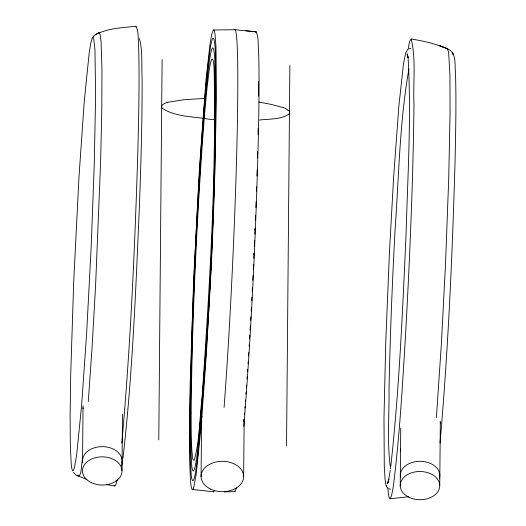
<?xml version="1.0" encoding="UTF-8"?>
<svg xmlns="http://www.w3.org/2000/svg" width="526" height="526" viewBox="0 0 526 526"><rect width="100%" height="100%" fill="white"/><g stroke="black" fill="none" stroke-linecap="round" stroke-linejoin="round"><path stroke-width="0.79" d="M258.536 96.094L258.529 81.543M82.562 460.842L83.023 407.781M121.999 470.592L122.505 414.12M158.78 439.973L162.1 59.563M201.083 476.589L201.576 419.459M243.656 476.385L244.149 419.248A21.29 15.182 0.5 0 1 243.972 421.411M286.538 445.864L289.859 65.454M400.233 485.958L400.319 475.76M400.312 475.497L400.727 428.151M439.756 485.242L440.315 422.247M258.023 134.63L258.141 128.383M257.47 157.938L257.641 151.416M257.135 169.878L256.951 175.986M256.451 191.569L256.609 186.842M256.103 201.57L255.886 207.606M255.406 220.289L255.603 215.18M254.84 229.941L254.9 228.389M254.84 234.274L255.051 229.106M254.321 242.387L254.387 240.829M254.551 241.099L254.314 246.569M253.775 254.722L253.848 253.21M253.506 264.604L253.282 269.305M253.795 258.325L254.005 253.624M253.256 266.077L253.328 264.558M252.756 280.273L252.986 275.578M252.21 291.187L252.408 287.301M251.711 300.859L251.901 297.216M251.165 310.991L251.362 307.381M250.652 320.308L250.849 316.731M250.093 330.065L250.33 325.982M249.58 338.836L249.804 335.095M249.133 346.246L249.232 344.602M248.732 352.65L248.528 355.924M248.029 363.676L248.154 361.757M247.49 371.797L247.654 369.397M247.01 378.904L247.174 376.55M246.418 387.366L246.576 385.085M245.931 394.105L246.089 391.877M245.372 401.568L245.484 400.102M88.276 401.627L92.043 347.91L95.6 285.381L100.591 162.922L101.82 108.198L101.965 69.011L101.058 41.607L100.203 34.716L99.098 32.592L96.146 34.19L93.464 36.406L92.175 38.207L90.788 43.093L89.229 52.6L84.199 102.097L78.939 177.696L73.673 282.423L70.668 376.064L70.116 415.981L70.326 446.147L71.227 464.248L71.878 468.863L72.759 470.915L73.568 470.231L74.475 467.489L76.651 454.845L81.543 406.342L86.652 333.228L91.156 247.227L94.253 164.783L95.607 96.048L94.976 50.47L93.865 39.575L93.174 37.675L92.385 37.839M244.866 408.077L244.978 406.651M436.389 417.683L441.386 343.794L445.542 263.394L448.711 178.978L450.072 112.367L449.901 74.028L448.632 52.541L447.416 48.675L439.506 45.723L447.218 48.648C456.87 52.593 454.497 63.81 455.463 72.016C456.41 102.169 455.674 132.348 455.023 162.501C452.334 256.136 448.191 349.797 440.025 443.129M244.366 414.37L244.478 412.982M243.827 426.257C251.349 331.656 255.741 236.818 258.233 141.961C258.864 111.591 259.548 81.195 258.582 50.825C257.819 44.644 258.97 37.28 256.024 31.836L234.826 29.732L213.306 29.989L211.656 34.598L210.032 43.882L206.047 79.564L199.466 168.129L193.713 278.432L190.156 384.296L189.485 427.539L189.636 460.671L190.511 481.086L191.168 486.596L192.069 489.456L213.674 491.751M243.814 421.076L243.926 419.761M121.808 443.148C130.52 346.049 134.853 248.594 137.851 151.166C138.693 116.654 139.587 82.122 138.66 47.603C137.825 40.68 139.153 32.487 136.024 26.3C122.499 27.668 107.975 28.2 95.732 34.532M400.279 451.288L400.516 449.007M390.759 466.503C399.3 389.247 402.554 311.517 406.085 233.906C407.722 174.842 411.556 115.595 407.998 56.552L408.196 57.965L407.065 53.737L407.86 55.092M82.713 458.876C80.715 463.459 82.812 484.479 73.508 472.295M122.966 458.179C132.736 372.868 135.899 286.953 139.614 201.215C141.047 160.16 142.276 119.093 142.105 78.012C141.343 64.941 142.927 51.239 139.397 38.536M390.22 470.5L388.523 480.527L388.845 479.147L388.083 482.349L388.405 480.955L387.228 483.69L388.155 482.414M408.097 49.359C409.037 46.051 408.669 41.337 411.233 39.009C423.522 40.929 435.719 43.816 447.218 48.648L446.798 48.997M121.723 465.937L122.446 461.71M117.232 479.482L116.095 484.144L114.977 486.07L106.706 484.624M236.588 487.95L234.977 491.606L224.438 491.928M408.926 68.991C399.49 122.407 398.892 177.084 394.98 231.118C392.218 284.014 390.055 336.949 389.023 389.904C389.372 416.217 386.853 442.925 390.614 469.054M98.467 33.309L98.895 32.697M407.624 49.582L405.743 52.817L403.56 63.304L398.846 106.259L393.652 176.808L389.437 252.427L385.762 342.025L383.987 417.808L384.276 466.437L385.039 478.936L385.801 484.347L386.617 486.53M135.59 26.662L136.024 26.3M255.597 32.191L256.024 31.836M452.643 54.454L453.241 54.139L453.616 54.572M288.794 114.175C280.358 119.803 269.154 118.777 259.476 120.046M93.464 36.406L93.871 36.064M387.826 487.74C389.293 510.069 392.659 492.06 393.757 482.73C399.99 432.451 402.66 381.817 405.763 331.268C409.892 255.906 413.12 180.471 413.982 104.996C412.963 83.207 416.23 60.266 411.233 39.009M167.801 102.307L183.949 99.73L205.206 98.382M408.978 48.78L410.918 48.602M408.735 496.741L389.976 498.753M390.594 489.154L388.688 488.805M215.095 119.698L212.635 119.534A104.523 73.16 4.7 0 1 208.907 119.198C193.45 116.43 175.829 117.12 162.31 108.343A5.253 3.675 4.7 0 1 161.738 106.949L161.699 105.673A4.833 3.386 4.7 0 1 162.646 104.713L162.725 104.674A17.969 12.578 4.7 0 1 167.748 102.235M245.964 30.732L256.234 31.862M213.523 29.877L214.306 30.791L214.989 33.907L215.989 46.682L216.475 95.883L214.753 175.27L211.268 263.625L206.527 351.394L201.261 425.093L196.251 473.624L194.087 485.991L193.127 488.904L192.266 489.621M234.977 491.606L234.379 491.12M258.818 102.031L270.739 104.299L283.415 107.639M86.895 479.515L78.203 475.938M287.965 110.105L288.452 110.473A5.391 3.774 4.7 0 1 289.504 111.551L289.458 111.847M452.492 52.758L453.432 54.296M386.169 485.722L387.419 487.885M114.188 485.15L114.372 485.59M77.855 474.965L78.026 475.517M234.826 29.64A231.355 8.488 -87.4 0 1 236.503 161.173A231.355 8.488 -87.4 0 1 224.056 407.44M214.615 490.423A231.355 8.488 -87.4 0 1 213.668 491.843M283.448 107.6A16.464 11.526 4.7 0 1 287.939 110.125M289.412 111.847A8.659 6.062 4.7 0 1 288.978 114.227M82.799 462.847A19.771 14.103 0.5 0 1 102.261 446.646A19.771 14.103 0.5 0 1 121.881 462.919M83.095 408.787A19.771 14.103 0.5 0 1 83.187 405.776M400.549 477.503A19.771 14.103 0.5 0 1 420.537 461.309A19.771 14.103 0.5 0 1 439.453 478.305M440.249 421.241A19.771 14.103 0.5 0 1 440.282 423.252M206.159 83.812A219.783 8.061 -87.4 0 0 202.523 128.061A221.788 8.133 -87.4 0 0 193.233 297.644M206.159 83.779A221.794 8.133 -87.4 0 1 214.338 41.061A219.059 8.035 -87.4 0 1 215.285 50.292C217.35 185.56 209.946 321.005 197.763 455.7C197.612 456.496 193.864 493.704 191.267 475.787C188.282 428.835 190.925 381.718 191.885 334.74A219.151 8.041 -87.4 0 1 193.233 297.637M206.021 91.517A210.078 7.706 -87.4 0 0 202.543 133.821A212.083 7.778 -87.4 0 0 193.66 296A209.433 7.68 -87.4 0 0 192.371 331.459C191.457 376.379 188.926 421.431 191.78 466.325C194.147 483.164 197.717 449.342 197.842 448.389C209.703 319.183 216.666 189.228 214.746 59.471A209.341 7.68 -87.4 0 0 213.845 50.66A212.096 7.778 -87.4 0 0 206.021 91.491M201.833 421.615A21.29 15.182 0.5 0 1 202.01 416.224M191.155 413.015C191.175 425.968 191.122 438.94 191.97 451.873C192.608 454.214 191.681 460.118 194.173 460.434C199.867 440.012 199.532 418.262 202.056 397.288C209.572 287.867 216.456 178.104 214.075 68.387C212.892 49.878 210.065 63.146 209.019 71.871C205.949 94.89 204.246 118.067 202.49 141.211C196.231 231.683 191.997 322.326 191.155 413.015M91.373 482.677A19.771 14.103 0.5 0 0 121.979 471.855A19.771 14.103 0.5 0 0 93.378 458.304A19.771 14.103 0.5 0 0 91.373 482.677M409.123 497.333A19.771 14.103 0.5 0 0 439.729 486.511A19.771 14.103 0.5 0 0 411.128 472.959A19.771 14.103 0.5 0 0 409.123 497.333M210.663 489.121A21.29 15.182 0.5 0 0 243.617 477.47A21.29 15.182 0.5 0 0 212.82 462.873A21.29 15.182 0.5 0 0 210.663 489.121"/></g></svg>
